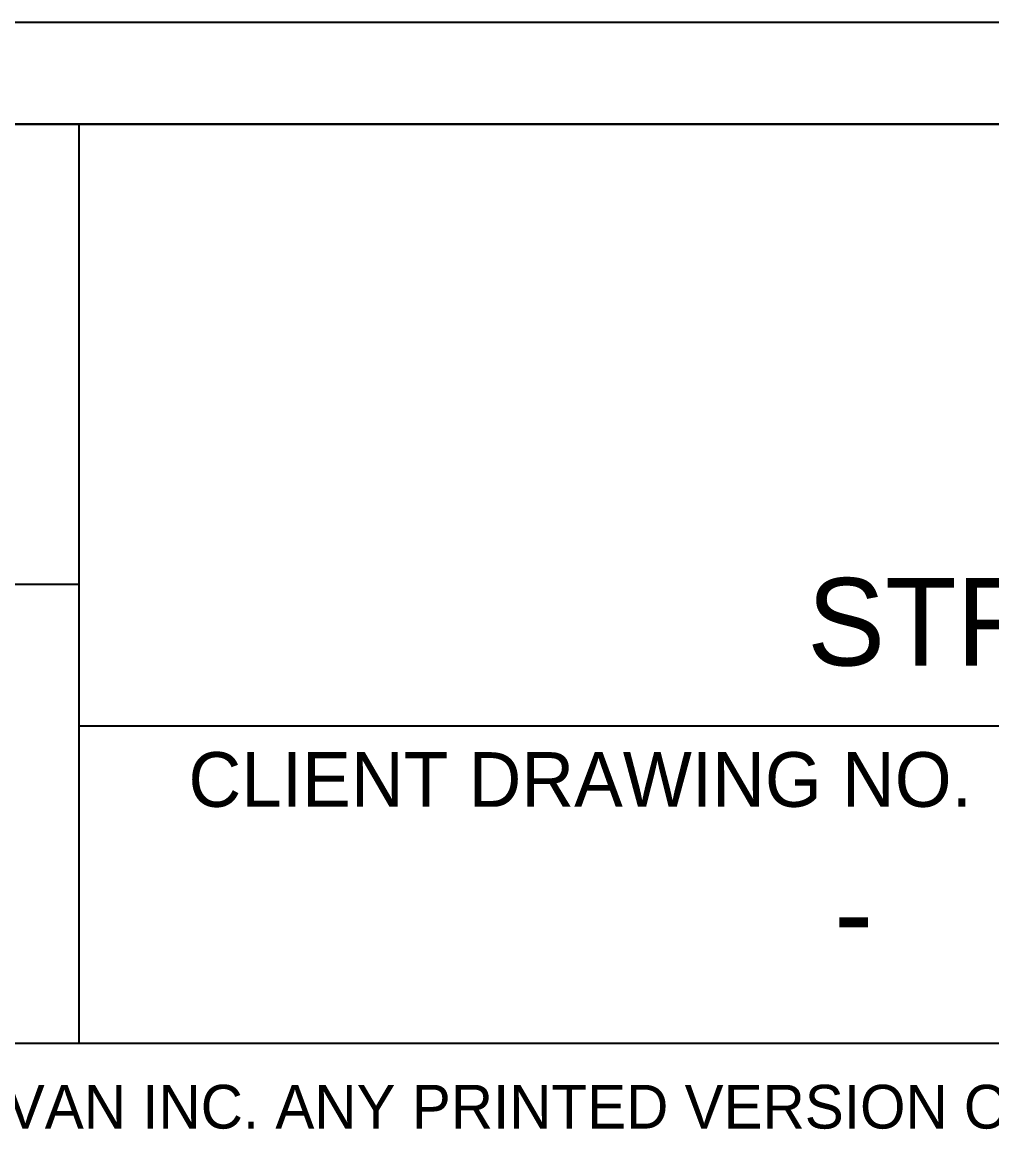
# Paper-space layout 'Layout1' of a CAD drawing. Extents: x -8 to 852, y -7 to 544.
# Drawn here: x 648.5 to 692.9, y -4.3 to 46.7 of the extents above; entities that cross this region are included whole.
import ezdxf
from ezdxf.enums import TextEntityAlignment as Align

# ---------------------------------------------------------------- set-up
doc = ezdxf.new("R2010")
doc.units = 0
doc.header["$LTSCALE"] = 10
doc.layers.get('0').update_dxf_attribs({"linetype": 'CONTINUOUS'})
doc.layers.get('Defpoints').update_dxf_attribs({"color": 9, "linetype": 'CONTINUOUS'})
for name, color, linetype in [('FRAME', 7, 'CONTINUOUS'), ('Title Block', 255, 'CONTINUOUS'), ('TITLE BLOCK-TEXT', 12, 'CONTINUOUS')]:
    doc.layers.add(name, color=color, linetype=linetype)
doc.styles.add('Scovan Standard', font='Franklin%20Gothic%20Medium%20Cond%20Regular.ttf', dxfattribs={"height": 2.5})

# ---------------------------------------------------------------- blocks, each defined once
blk = doc.blocks.new('PADX-TBD')
at = {"layer": 'Title Block', "color": 255}
for p, q in [((843.771, 42.035), (0, 42.035)), ((651.128, 0), (651.128, 42)), ((843.771, 0), (0, 0))]:
    blk.add_line(p, q, dxfattribs=at)
at = {"layer": 'Title Block', "color": 9}
for p, q in [((574.825, 21), (651.128, 21)), ((651.128, 14.519), (843.771, 14.519))]:
    blk.add_line(p, q, dxfattribs=at)
at = {"layer": 'TITLE BLOCK-TEXT', "color": 7, "linetype": 'Continuous', "style": 'Scovan Standard'}
blk.add_text('CLIENT DRAWING NO.', height=2.5, dxfattribs=at).set_placement((656.128, 12.066), align=Align.MIDDLE_LEFT)
at = {"layer": 'TITLE BLOCK-TEXT', "color": 12, "style": 'Scovan Standard'}
blk.add_text("THIS DOCUMENT'S USE IS CONDITIONED UPON THE USER'S AGREEMENT NOT TO USE, DISCLOSE OR OTHERWISE DISSEMINATE DOCUMENT, IN WHOLE OR IN PART, FOR ANY PURPOSE EXCEPT AS SPECIFICALLY INTENDED BY SCOVAN INC. ANY PRINTED VERSION OF THIS DOCUMENT IS A COPY AND IS NOT A REPRESENTATION OF THE ORIGINALLY AUTHENTICATED DOCUMENT.", height=2, dxfattribs=at).set_placement((843.771, -2.897), align=Align.MIDDLE_RIGHT)
at = {"layer": 'TITLE BLOCK-TEXT', "color": 12, "style": 'Scovan Standard', "flags": 8}
for tag, p in [('REF_5', (25, 38.422)), ('REV_5', (352.84, 38.422)), ('PROJECT5', (504.323, 38.422)), ('DATE5', (525.833, 38.422)), ('BY5', (542.961, 38.422)), ('CHK5', (555.707, 38.422)), ('PE5', (568.452, 38.422)), ('REF_4', (25, 31.194)), ('REV_4', (352.84, 31.194)), ('PROJECT4', (504.323, 31.194)), ('DATE4', (525.833, 31.194)), ('BY4', (542.961, 31.194)), ('CHK4', (555.707, 31.194)), ('PE4', (568.452, 31.194)), ('REF_3', (25, 23.967)), ('REV_3', (352.84, 23.967)), ('PROJECT3', (504.323, 23.967)), ('DATE3', (525.833, 23.967)), ('BY3', (542.961, 23.967)), ('CHK3', (555.707, 23.967)), ('PE3', (568.452, 23.967)), ('REF_2', (25, 16.739)), ('REV_2', (352.84, 16.739)), ('PROJECT2', (504.323, 16.739)), ('DATE2', (525.833, 16.739)), ('BY2', (542.961, 16.739)), ('CHK2', (555.707, 16.739)), ('PE2', (568.452, 16.739)), ('REF_1', (25, 9.512)), ('REV_1', (352.84, 9.512)), ('PROJECT1', (504.323, 9.512)), ('DATE1', (525.833, 9.512)), ('BY1', (542.961, 9.512)), ('CHK1', (555.707, 9.512)), ('PE1', (568.452, 9.512))]:
    blk.add_attdef(tag, text='', height=2.5, dxfattribs=at).set_placement(p, align=Align.MIDDLE_CENTER)
for tag, height, p in [('REF_5_DESC', 2.5, (52.268, 38.422)), ('REV_5_DESC', 2.5, (363.041, 38.422)), ('REF_4_DESC', 2.5, (52.268, 31.194)), ('REV_4_DESC', 2.5, (363.041, 31.194)), ('REF_3_DESC', 2.5, (52.268, 23.967)), ('REV_3_DESC', 2.5, (363.041, 23.967)), ('REF_2_DESC', 2.5, (52.268, 16.739)), ('REV_2_DESC', 2.5, (363.041, 16.739)), ('REF_1_DESC', 2.5, (52.268, 9.512)), ('REV_1_DESC', 2.5, (363.041, 9.512)), ('PATH', 2, (13, -2.897)), ('USER_PLOTTED', 2, (309, -2.897)), ('PLOT_DATE', 2, (348, -2.897))]:
    blk.add_attdef(tag, text='', height=height, dxfattribs=at).set_placement(p, align=Align.MIDDLE_LEFT)
at = {"layer": 'TITLE BLOCK-TEXT', "color": 12, "style": 'Scovan Standard'}
for tag, p in [('TITLE1', (747.449, 37.277)), ('LSD', (747.449, 31.277)), ('TITLE2', (747.449, 25.277)), ('TITLE3', (747.449, 19.277)), ('CLIENTDRAWINGNO', (686.567, 5.993)), ('RN', (838.502, 5.993))]:
    blk.add_attdef(tag, text='', height=4, dxfattribs=at).set_placement(p, align=Align.MIDDLE_CENTER)
at = {"layer": 'TITLE BLOCK-TEXT', "color": 210, "style": 'Scovan Standard', "flags": 8}
blk.add_attdef('DWGNO', text='', height=4, dxfattribs=at).set_placement((777.506, 5.993), align=Align.MIDDLE_CENTER)
blk = doc.blocks.new('HYPERSTEELPAGEFRAME')
at = {"layer": 'FRAME'}
for p, q in [((4.655, 4.655), (839.115, 4.655)), ((0, 0), (843.771, 0))]:
    blk.add_line(p, q, dxfattribs=at)

psp = doc.layouts.get("Layout1")

# ---------------------------------------------------------------- block references
ref = psp.add_blockref('PADX-TBD', (0, 0))
ref.add_attrib('TITLE3', 'STRUCTURAL STEEL BEAM AND PLATE DETAILS', dxfattribs={"layer": 'TITLE BLOCK-TEXT', "color": 12, "height": 4, "style": 'Scovan Standard'}).set_placement((747.449, 19.277), align=Align.MIDDLE_CENTER)
ref.add_attrib('CLIENTDRAWINGNO', '-', dxfattribs={"layer": 'TITLE BLOCK-TEXT', "color": 12, "height": 4, "style": 'Scovan Standard'}).set_placement((686.567, 5.993), align=Align.MIDDLE_CENTER)
at = {"layer": 'Defpoints'}
psp.add_blockref('HYPERSTEELPAGEFRAME', (0, 42.035), dxfattribs=at)

doc.saveas('drawing.dxf')
